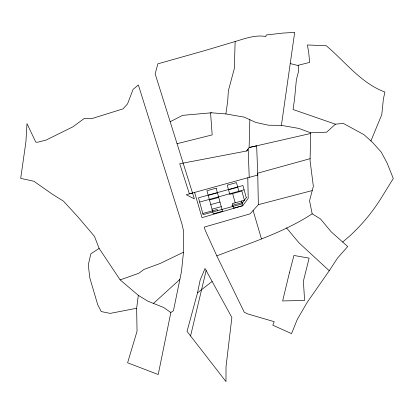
<?xml version="1.0" encoding="UTF-8"?>
<svg xmlns="http://www.w3.org/2000/svg" width="414" height="414" viewBox="0 0 414 414"><rect width="100%" height="100%" fill="white"/><g stroke="black" fill="none" stroke-linecap="round" stroke-linejoin="round"><path stroke-width="0.62" d="M170.847 312.503L173.45 310.728L181.461 271.631L183.485 252.224L183.661 231.447L181.969 224.052L138.374 84.963L133.106 89.341L127.538 103.888L123.03 108.882L91.349 118.751L84.404 118.368L72.936 126.808L46.213 140.01L37.84 142.209L35.795 142.147L26.993 123.641L25.906 141.862L20.7 178.382L33.839 181.234L52.402 194.233L63.492 201.173L77.697 216.615L94.521 236.42L99.112 248.39L120.148 279.874L138.323 295.353L147.757 301.133L163.577 307.447L170.847 312.503L158.226 374.525L127.6 362.788L137.044 331.257L136.651 308.259L138.323 295.353M249.844 119.708L249.119 147.534L246.692 150.986L179.728 163.758L189.384 193.876L192.515 193.012M225.878 113.933L244.198 117.136L255.8 122.425L268.386 125.209L281.396 125.375L294.685 32.401L283.031 33.073L266.099 35.009L265.876 36.515C255.485 34.61 245 38.569 235.142 41.524L234.329 68.558L228.347 90.852L227.726 100.975L225.878 113.933L211.482 112.794L182.543 115.361L170.175 121.747M197.525 292.838L200.153 280.055L205.033 268.474L231.866 317.476L226.028 366.669L225.966 381.599L187.035 331.391L197.525 292.838L212.139 281.458M190.575 335.961L206.136 270.497M370.908 140.941L381.791 114.59L383.385 98.993L384.916 92.032C360.992 83.183 345.276 61.722 326.248 45.747L307.411 44.966L308.74 52.842L309.651 62.41L297.645 65.412L290.157 63.565M312.228 190.564L258.352 204.666L250.128 213.841L204.268 227.115L205.277 230.443L216.822 255.893L244.239 312.197L247.826 313.957L274.213 321.683L272.8 325.187L291.539 333.622L297.345 319.251L307.333 302.148L329.249 270.735L337.576 258.005L347.708 246.537L331.112 231.726L320.389 218.84L312.172 213.831L309.543 200.811L313.351 186.3L310.076 160.777L310.635 132.801L298.867 128.428L281.396 125.375M246.692 150.986L248.162 148.895L249.223 177.363L186.264 194.735L194.357 198.88L155.167 73.852L157.848 63.839L204.878 50.565L235.142 41.524M342.678 242.05L350.234 235.54A183.04 183.04 0 0 0 380.554 199.108L393.3 178.501L387.137 163.106L381.242 152.093L372.486 142.369L363.958 134.653L343.273 123.382L335.418 124.195L326.667 132.164L310.635 132.801L310.619 133.499L249.119 147.534L256.644 145.816L257.72 173.176L258.352 204.666M153.335 303.529L179.867 279.414M99.112 248.39L90.811 253.875L88.275 264.981L89.864 278.115L97.74 304.782L101.233 311.566L110.155 313.393L136.651 308.259M312.172 213.831C282.922 232.963 249.15 243.277 216.822 255.893M183.485 252.224L160.099 263.495L143.927 269.452L138.742 273.328L120.148 279.874M310.117 158.671L257.72 173.176L257.756 175.055L249.223 177.363M208.221 195.361L217.443 192.815M228.507 189.762L237.729 187.216M199.657 202.068L244.11 189.803M209.494 199.972L218.711 197.426M210.767 204.578L219.984 202.037M212.035 209.189L221.257 206.648M202.803 213.469L217.267 209.479L217.593 210.643M242.811 202.43L232.021 205.406L232.342 206.576M177.052 143.694L212.17 134.912L210.566 112.877L211.482 112.794M335.418 124.195L293.055 109.503L294.525 99.37L296.362 79.835L298.66 70.887L298.173 65.293M329.249 270.735L298.836 242.687L286.447 227.809M253.114 210.509L261.457 238.919M194.606 192.438L202.016 217.65L242.816 205.654L248.209 198.296L247.8 177.756M239.002 191.827L236.456 182.605L227.234 185.151L229.78 194.373L241.854 191.04L244.4 200.262L232.321 203.595L233.594 208.206L242.816 205.66L241.543 201.049M232.632 193.586L235.178 202.803M289.51 272.365L282.643 300.937L304.58 300.44L303.405 281.085L309.134 258.129L293.935 255.464L289.51 272.365M246.283 197.685L241.657 204.004L203.124 214.638L198.482 197.809L242.93 185.539L246.283 197.685M216.17 188.204L206.948 190.75L213.308 213.8L222.53 211.259L216.17 188.204"/></g></svg>
